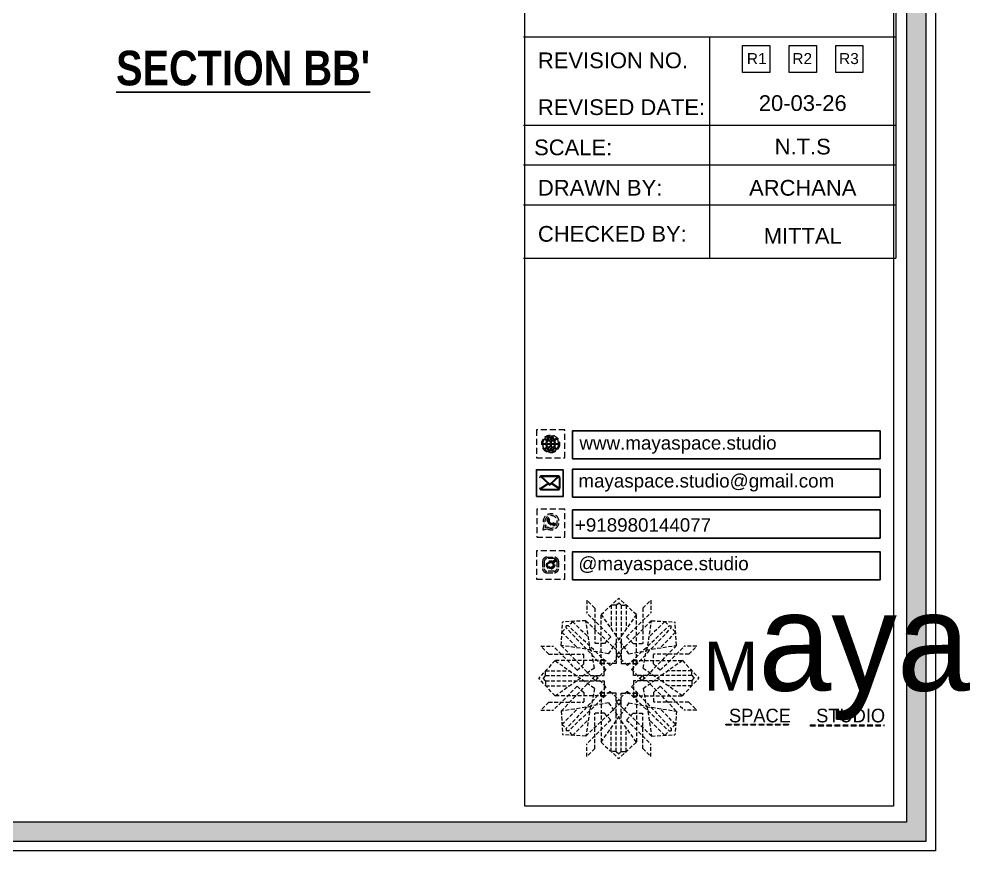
# Model space of a CAD drawing. Header units: millimetres. Extents: x 56222 to 3066687, y -650199 to -121287.
# Drawn here: x 136784.8 to 136922.1, y -183002.7 to -182882.6 of the extents above; entities that cross this region are included whole.
import ezdxf
from ezdxf.enums import TextEntityAlignment as Align

# ---------------------------------------------------------------- set-up
doc = ezdxf.new("R2010")
doc.units = ezdxf.units.MM
doc.header["$MEASUREMENT"] = 0
doc.linetypes.add('DASHEDX2', pattern=[1.5, 1, -0.5])
for name, color, linetype, lineweight in [('Dimension', 10, 'DASHEDX2', 20), ('Labelling', 1, 'Continuous', 25), ('NAME PLATE', 7, 'Continuous', 25)]:
    doc.layers.add(name, color=color, linetype=linetype, lineweight=lineweight)
doc.styles.add('Arial', font='arial.ttf')
doc.styles.get("Standard").update_dxf_attribs({"font": 'arial.ttf', "height": 6})
doc.styles.add('style4', font='ARIALN.TTF')

# ---------------------------------------------------------------- blocks, each defined once
blk = doc.blocks.new('FSFSF')
at = {"color": 42, "lineweight": 5, "true_color": 0xe0ac11}
for p, q in [((28600.03, 143.51), (28600.03, 140.16)), ((28602.15, 141.41), (28600.03, 143.51)), ((28603.86, 139.69), (28608.58, 144.08)), ((28607.9, 142.22), (28608.58, 142.85)), ((28613.31, 139.69), (28608.58, 144.08)), ((28609.27, 142.22), (28608.59, 142.85)), ((28615.02, 141.41), (28617.14, 143.51)), ((28617.14, 143.51), (28617.14, 140.16)), ((28606.47, 133.76), (28600.03, 140.16)), ((28602.15, 141.41), (28602.15, 131.95)), ((28607.9, 142.22), (28606.58, 142.22)), ((28606.58, 142.22), (28606.58, 135.84)), ((28607.9, 142.22), (28607.9, 126.58)), ((28609.27, 142.22), (28609.27, 126.58)), ((28609.27, 142.22), (28610.59, 142.22)), ((28610.59, 142.22), (28610.59, 135.84)), ((28610.7, 133.76), (28617.14, 140.16)), ((28615.02, 141.41), (28615.02, 131.95)), ((28593.19, 131.45), (28593.54, 137.71)), ((28599.8, 138.06), (28593.54, 137.71)), ((28596.24, 137.86), (28595.12, 136.69)), ((28596.24, 137.86), (28600.47, 133.65)), ((28601.03, 130), (28599.8, 138.06)), ((28599.8, 138.05), (28608.58, 129.56)), ((28603.86, 126.58), (28603.86, 139.69)), ((28603.86, 139.69), (28608.58, 133.02)), ((28613.31, 139.69), (28608.59, 133.02)), ((28617.37, 138.05), (28608.59, 129.56)), ((28613.31, 126.58), (28613.31, 139.69)), ((28616.14, 130), (28617.37, 138.06)), ((28620.93, 137.86), (28616.7, 133.65)), ((28617.37, 138.06), (28623.63, 137.71)), ((28620.93, 137.86), (28622.05, 136.69)), ((28624, 131.45), (28623.65, 137.71)), ((28593.39, 135), (28594.56, 136.12)), ((28593.39, 135), (28597.6, 130.78)), ((28595.12, 136.69), (28594.53, 136.69)), ((28594.56, 136.12), (28594.56, 136.71)), ((28605.17, 124.98), (28594.56, 136.12)), ((28606.27, 126.08), (28595.12, 136.69)), ((28610.9, 126.08), (28622.05, 136.69)), ((28612.02, 124.98), (28622.62, 136.12)), ((28623.8, 135), (28619.59, 130.78)), ((28622.05, 136.69), (28622.64, 136.69)), ((28622.62, 136.12), (28622.62, 136.71)), ((28623.8, 135), (28622.62, 136.12)), ((28606.47, 133.76), (28604.75, 131.95)), ((28605.86, 129.18), (28608.58, 133.02)), ((28611.31, 129.18), (28608.59, 133.02)), ((28610.7, 133.76), (28612.42, 131.95)), ((28587.73, 131.22), (28591.08, 131.22)), ((28589.84, 129.1), (28587.73, 131.22)), ((28597.49, 124.78), (28591.08, 131.22)), ((28593.19, 131.45), (28601.69, 122.67)), ((28601.25, 130.22), (28593.19, 131.45)), ((28605.86, 129.18), (28601.03, 130)), ((28602.07, 125.39), (28601.25, 130.22)), ((28604.75, 131.95), (28602.15, 131.95)), ((28611.31, 129.18), (28616.14, 130)), ((28612.42, 131.95), (28615.02, 131.95)), ((28615.12, 125.39), (28615.94, 130.22)), ((28623.99, 131.45), (28615.5, 122.67)), ((28615.94, 130.22), (28624, 131.45)), ((28619.7, 124.78), (28626.1, 131.22)), ((28629.45, 131.22), (28626.1, 131.22)), ((28627.34, 129.1), (28629.45, 131.22)), ((28591.56, 127.39), (28587.17, 122.66)), ((28589.84, 129.1), (28599.29, 129.1)), ((28604.66, 127.39), (28591.56, 127.39)), ((28591.56, 127.39), (28598.23, 122.67)), ((28599.29, 126.5), (28599.29, 129.1)), ((28603.68, 126.54), (28603.68, 127.39)), ((28604.71, 127.57), (28603.86, 127.57)), ((28604.66, 123.35), (28604.66, 127.39)), ((28604.7, 126.58), (28604.71, 127.57)), ((28606.27, 126.08), (28608.58, 128.27)), ((28607.9, 128.92), (28608.58, 129.56)), ((28607.9, 128.92), (28608.58, 128.27)), ((28609.27, 128.92), (28608.59, 129.56)), ((28609.27, 128.92), (28608.59, 128.27)), ((28610.9, 126.08), (28608.59, 128.27)), ((28612.46, 126.58), (28612.46, 127.57)), ((28612.46, 127.57), (28613.31, 127.57)), ((28612.52, 123.35), (28612.52, 127.39)), ((28612.52, 127.39), (28625.63, 127.39)), ((28613.51, 126.54), (28613.51, 127.39)), ((28627.34, 129.1), (28617.89, 129.1)), ((28617.89, 126.5), (28617.89, 129.1)), ((28625.63, 127.39), (28618.96, 122.67)), ((28625.63, 127.39), (28630.02, 122.66)), ((28589.03, 123.35), (28589.03, 124.67)), ((28589.03, 124.67), (28595.4, 124.67)), ((28597.49, 124.78), (28599.29, 126.5)), ((28602.07, 125.39), (28598.23, 122.67)), ((28605.17, 124.98), (28602.97, 122.67)), ((28604.66, 126.54), (28603.68, 126.54)), ((28607.9, 126.58), (28603.86, 126.58)), ((28609.27, 126.58), (28613.31, 126.58)), ((28612.02, 124.98), (28614.21, 122.67)), ((28612.52, 126.54), (28613.51, 126.54)), ((28615.12, 125.39), (28618.96, 122.67)), ((28619.7, 124.78), (28617.89, 126.5)), ((28628.16, 124.67), (28621.78, 124.67)), ((28628.16, 123.35), (28628.16, 124.67)), ((28591.56, 117.94), (28587.17, 122.66)), ((28589.03, 123.35), (28588.4, 122.67)), ((28589.03, 121.98), (28588.4, 122.65)), ((28589.03, 123.35), (28604.66, 123.35)), ((28591.56, 117.94), (28598.23, 122.65)), ((28593.19, 113.88), (28601.69, 122.65)), ((28602.07, 119.94), (28598.23, 122.65)), ((28602.33, 123.35), (28601.69, 122.67)), ((28602.33, 121.98), (28601.69, 122.65)), ((28602.33, 123.35), (28602.97, 122.67)), ((28602.33, 121.98), (28602.97, 122.65)), ((28605.17, 120.35), (28602.97, 122.65)), ((28612.02, 120.35), (28614.21, 122.65)), ((28628.16, 123.35), (28612.52, 123.35)), ((28614.85, 123.35), (28614.21, 122.67)), ((28614.85, 121.98), (28614.21, 122.65)), ((28614.85, 123.35), (28615.5, 122.67)), ((28614.85, 121.98), (28615.5, 122.65)), ((28615.12, 119.94), (28618.96, 122.65)), ((28623.99, 113.88), (28615.5, 122.65)), ((28625.63, 117.94), (28618.96, 122.65)), ((28625.63, 117.94), (28630.02, 122.66)), ((28628.16, 123.35), (28628.78, 122.67)), ((28628.16, 121.98), (28628.78, 122.65)), ((28589.03, 121.98), (28604.66, 121.98)), ((28589.03, 121.98), (28589.03, 120.66)), ((28589.03, 120.66), (28595.4, 120.66)), ((28597.49, 120.54), (28591.08, 114.11)), ((28605.17, 120.35), (28594.56, 109.2)), ((28597.49, 120.54), (28599.29, 118.83)), ((28602.07, 119.94), (28601.25, 115.1)), ((28604.66, 121.98), (28604.66, 117.94)), ((28612.02, 120.35), (28622.62, 109.2)), ((28612.52, 121.98), (28612.52, 117.94)), ((28628.16, 121.98), (28612.52, 121.98)), ((28615.12, 119.94), (28615.94, 115.1)), ((28619.7, 120.54), (28617.89, 118.83)), ((28619.7, 120.54), (28626.1, 114.11)), ((28628.16, 120.66), (28621.78, 120.66)), ((28628.16, 121.98), (28628.16, 120.66)), ((28604.66, 117.94), (28591.56, 117.94)), ((28606.27, 119.15), (28595.12, 108.54)), ((28599.29, 118.83), (28599.29, 116.23)), ((28604.66, 118.78), (28603.68, 118.78)), ((28603.68, 118.78), (28603.68, 117.94)), ((28607.9, 118.65), (28603.86, 118.65)), ((28603.86, 118.65), (28603.86, 105.54)), ((28604.71, 117.66), (28603.86, 117.66)), ((28604.7, 118.65), (28604.71, 117.66)), ((28606.27, 119.15), (28608.58, 116.96)), ((28607.9, 103.01), (28607.9, 118.65)), ((28610.9, 119.15), (28608.59, 116.96)), ((28609.27, 118.65), (28613.31, 118.65)), ((28609.27, 103.01), (28609.27, 118.65)), ((28610.9, 119.15), (28622.05, 108.54)), ((28612.46, 118.65), (28612.46, 117.66)), ((28612.46, 117.66), (28613.31, 117.66)), ((28612.52, 118.78), (28613.51, 118.78)), ((28612.52, 117.94), (28625.63, 117.94)), ((28613.31, 118.65), (28613.31, 105.54)), ((28613.51, 118.78), (28613.51, 117.94)), ((28617.89, 118.83), (28617.89, 116.23)), ((28589.84, 116.23), (28587.73, 114.11)), ((28589.84, 116.23), (28599.29, 116.23)), ((28601.25, 115.1), (28593.19, 113.87)), ((28593.39, 110.32), (28597.6, 114.55)), ((28599.8, 107.17), (28608.58, 115.67)), ((28601.03, 115.23), (28599.8, 107.17)), ((28605.86, 116.05), (28601.03, 115.23)), ((28605.86, 116.05), (28608.58, 112.21)), ((28607.9, 116.31), (28608.58, 116.96)), ((28607.9, 116.31), (28608.58, 115.67)), ((28609.27, 116.31), (28608.59, 116.96)), ((28609.27, 116.31), (28608.59, 115.67)), ((28611.31, 116.05), (28608.59, 112.21)), ((28617.37, 107.17), (28608.59, 115.67)), ((28611.31, 116.05), (28616.14, 115.23)), ((28615.94, 115.1), (28624, 113.87)), ((28616.14, 115.23), (28617.37, 107.17)), ((28627.34, 116.23), (28617.89, 116.23)), ((28623.8, 110.32), (28619.59, 114.55)), ((28627.34, 116.23), (28629.45, 114.11)), ((28587.73, 114.11), (28591.08, 114.11)), ((28593.19, 113.87), (28593.54, 107.62)), ((28602.15, 103.82), (28602.15, 113.27)), ((28604.75, 113.27), (28602.15, 113.27)), ((28603.86, 105.54), (28608.58, 112.21)), ((28606.47, 111.47), (28604.75, 113.27)), ((28613.31, 105.54), (28608.59, 112.21)), ((28610.7, 111.47), (28612.42, 113.27)), ((28612.42, 113.27), (28615.02, 113.27)), ((28615.02, 103.82), (28615.02, 113.27)), ((28624, 113.87), (28623.65, 107.62)), ((28629.45, 114.11), (28626.1, 114.11)), ((28593.39, 110.32), (28594.56, 109.2)), ((28596.24, 107.37), (28600.47, 111.58)), ((28606.47, 111.47), (28600.03, 105.07)), ((28610.7, 111.47), (28617.14, 105.07)), ((28620.93, 107.37), (28616.7, 111.58)), ((28623.8, 110.32), (28622.62, 109.2)), ((28599.8, 107.17), (28593.54, 107.52)), ((28595.12, 108.54), (28594.53, 108.54)), ((28594.56, 109.2), (28594.56, 108.61)), ((28596.24, 107.37), (28595.12, 108.54)), ((28606.58, 103.01), (28606.58, 109.38)), ((28610.59, 103.01), (28610.59, 109.38)), ((28617.37, 107.17), (28623.63, 107.52)), ((28620.93, 107.37), (28622.05, 108.54)), ((28622.05, 108.54), (28622.64, 108.54)), ((28622.62, 109.2), (28622.62, 108.61)), ((28600.03, 101.71), (28600.03, 105.07)), ((28603.86, 105.54), (28608.58, 101.15)), ((28613.31, 105.54), (28608.58, 101.15)), ((28617.14, 101.71), (28617.14, 105.07)), ((28602.15, 103.82), (28600.03, 101.71)), ((28607.9, 103.01), (28606.58, 103.01)), ((28607.9, 103.01), (28608.58, 102.38)), ((28609.27, 103.01), (28608.59, 102.38)), ((28609.27, 103.01), (28610.59, 103.01)), ((28615.02, 103.82), (28617.14, 101.71))]:
    blk.add_line(p, q, dxfattribs=at)
blk = doc.blocks.new('hgwg')
at = {"layer": 'Dimension', "true_color": 0xd39e00}
h = blk.add_hatch(color=42, dxfattribs=at)
h.dxf.hatch_style = 1
h.paths.add_polyline_path([(27505.71, 45.05), (27494.27, 45.05), (27494.27, 44.9), (27505.71, 44.9)])
h = blk.add_hatch(color=42, dxfattribs=at)
h.dxf.hatch_style = 1
h.paths.add_polyline_path([(27523.3, 44.9), (27509.68, 44.9), (27509.68, 44.75), (27523.3, 44.75)])
at = {"layer": 'Dimension', "color": 42, "true_color": 0xd39e00}
for p, q in [((27494.27, 45.05), (27505.71, 45.05)), ((27494.27, 44.9), (27494.27, 45.05)), ((27494.27, 44.9), (27505.71, 44.9)), ((27505.71, 45.05), (27505.71, 44.9)), ((27509.68, 44.9), (27523.3, 44.9)), ((27509.68, 44.9), (27509.68, 44.75)), ((27509.68, 44.75), (27523.3, 44.75)), ((27523.3, 44.75), (27523.3, 44.9))]:
    blk.add_line(p, q, dxfattribs=at)
at = {"layer": 'Dimension', "color": 42, "true_color": 0xd39e00, "attachment_point": 1}
for s, width, insert, char_height in [('{\\fCinzel|b0|i0|c0|p2;\\H1.5x;M\\fAmsterdam One|b0|i0|c0|p2;\\H2x;aya}', 85.3277, (27490.17, 69.17), 6), ('{\\fCinzel|b0|i0|c0|p0;SPACE     STUDIO}', 66.129, (27494.83, 47.86), 2.5)]:
    blk.add_mtext_dynamic_manual_height_columns(s, width=width, gutter_width=30, heights=[0], dxfattribs=dict(at, insert=insert, char_height=char_height))
blk = doc.blocks.new('QEGW4TG')
at = {"layer": 'Dimension', "true_color": 0x000000}
h = blk.add_hatch(color=18, dxfattribs=at)
h.dxf.hatch_style = 1
h.paths.add_polyline_path([(2.69, 1.93, 0.170513), (2.95, 1.97, 0.190337), (3.11, 2.18, 0.316231), (3.07, 2.28), (2.79, 2.37, 0.273721), (2.69, 2.34, 0.040749), (2.63, 2.27, -0.441282), (2.53, 2.25, -0.11828), (2.06, 2.64, -0.441282), (2.07, 2.74, 0.040749), (2.13, 2.81, 0.290083), (2.14, 2.92), (2.01, 3.18, 0.316231), (1.91, 3.2, 0.190337), (1.73, 3, 0.170513), (1.72, 2.74, 0.252784)], flags=0)
h.paths.add_polyline_path([(1.19, 1.98), (1.03, 1.3, 0.550912), (1.11, 1.23), (1.75, 1.39, 6.344125)])
h.paths.add_polyline_path([(1.81, 1.7), (1.4, 1.6), (1.5, 2.03, -9.071339)], flags=16)
h.paths.add_polyline_path([(3.11, 2.16, -0.17811), (2.95, 1.97, -0.170513), (2.69, 1.93, -0.252784), (1.72, 2.74, -0.170513), (1.73, 3, -0.17811), (1.89, 3.19, -0.370089), (2.01, 3.18), (2.14, 2.92, -0.307185), (2.13, 2.8, -0.041087), (2.06, 2.73, 0.321676), (2.05, 2.65, 0.126524), (2.55, 2.24, 0.312216), (2.62, 2.26, -0.041087), (2.68, 2.34, -0.290673), (2.79, 2.37), (3.07, 2.28, -0.370089)], flags=0)
h = blk.add_hatch(color=18, dxfattribs=at)
h.dxf.hatch_style = 1
h.paths.add_polyline_path([(2.79, 2.37, 0.273721), (2.69, 2.34, 0.040749), (2.63, 2.27, -0.441282), (2.53, 2.25, -0.11828), (2.06, 2.64, -0.441282), (2.07, 2.74, 0.040749), (2.13, 2.81, 0.290083), (2.14, 2.92), (2.01, 3.18, 0.316231), (1.91, 3.2, 0.190337), (1.73, 3, 0.170513), (1.72, 2.74, 0.252784), (2.69, 1.93, 0.170513), (2.95, 1.97, 0.190337), (3.11, 2.18, 0.316231), (3.07, 2.28)])
for p, q in [((2.01, 3.18), (2.14, 2.92)), ((1.19, 1.98), (1.03, 1.3)), ((1.5, 2.03), (1.4, 1.6)), ((1.4, 1.6), (1.81, 1.7)), ((3.07, 2.28), (2.8, 2.36)), ((1.1, 1.23), (1.75, 1.39))]:
    blk.add_line(p, q)
blk.add_lwpolyline([(0, 0), (4.68, 0), (4.68, 4.68), (0, 4.68)], close=True)
for centre, radius, start, end in [((2.39, 2.56), 1.34, 241.4727, 205.6422), ((2.39, 2.56), 1.04, 235.9962, 210.8333), ((2.07, 2.87), 0.364, 118.9685, 159.3648), ((1.94, 3.12), 0.0896, 41.8985, 123.1344), ((2.09, 2.87), 0.39, 159.7007, 198.4072), ((2.96, 3.23), 1.33, 201.4218, 258.1669), ((2.11, 2.68), 0.066, 135.9932, 224.8892), ((1.67, 3.16), 0.586, 312.4617, 321.8728), ((3.12, 3.42), 1.31, 216.5455, 243.5279), ((2.05, 2.87), 0.104, 320.3924, 28.6971), ((2.57, 2.3), 0.066, 234.2482, 323.1441), ((3.11, 1.94), 0.586, 137.2645, 146.6756), ((2.76, 2.27), 0.104, 70.4402, 138.745), ((2.75, 2.31), 0.39, 260.7301, 299.4366), ((2.76, 2.29), 0.364, 299.7725, 340.1688), ((3.03, 2.2), 0.0896, 336.0029, 57.2388), ((1.09, 1.29), 0.0598, 164.8483, 282.1458)]:
    blk.add_arc(centre, radius, start, end)
blk = doc.blocks.new('ASGERG')
at = {"layer": 'Dimension', "true_color": 0x000000}
h = blk.add_hatch(color=18, dxfattribs=at)
h.dxf.hatch_style = 1
h.paths.add_polyline_path([(0.99, 1.7, 0.353872), (1.69, 1.03), (2.96, 1.03, 0.353872), (3.66, 1.7), (3.66, 2.99, 0.353872), (2.96, 3.67), (1.69, 3.67, 0.353872), (0.99, 2.99)])
h.paths.add_polyline_path([(1.27, 2.97, -0.353872), (1.72, 3.4), (2.94, 3.4, -0.353872), (3.38, 2.97), (3.38, 1.72, -0.353872), (2.94, 1.3), (1.72, 1.3, -0.353872), (1.27, 1.72)], flags=16)
h.paths.add_polyline_path([(3.02, 2.35, -1), (1.64, 2.35, -1)], flags=0)
h.paths.add_polyline_path([(2.74, 2.35, -1), (1.92, 2.35, -1)], flags=0)
h.paths.add_polyline_path([(2.86, 3.02, -1), (3.19, 3.02, -1)], flags=0)
h.paths.add_polyline_path([(1.64, 2.35, 1), (3.02, 2.35, 1)], flags=0)
h = blk.add_hatch(color=18, dxfattribs=at)
h.dxf.hatch_style = 1
h.paths.add_polyline_path([(3.19, 3.02, 1), (2.86, 3.02, 1)])
h = blk.add_hatch(color=18, dxfattribs=at)
h.dxf.hatch_style = 1
h.paths.add_polyline_path([(1.64, 2.35, 1), (3.02, 2.35, 1)])
h.paths.add_polyline_path([(2.74, 2.35, -1), (1.92, 2.35, -1)], flags=16)
for p, q in [((1.69, 3.67), (2.96, 3.67)), ((2.94, 3.4), (1.72, 3.4)), ((0.99, 2.99), (0.99, 1.7)), ((1.27, 2.97), (1.27, 1.72)), ((3.38, 2.97), (3.38, 1.72)), ((3.66, 2.99), (3.66, 1.7)), ((1.69, 1.03), (2.96, 1.03)), ((2.94, 1.3), (1.72, 1.3))]:
    blk.add_line(p, q)
blk.add_lwpolyline([(0, 0), (4.68, 0), (4.68, 4.68), (0, 4.68)], close=True)
for centre, radius in [((3.02, 3.02), 0.168), ((2.33, 2.35), 0.694), ((2.33, 2.35), 0.414)]:
    blk.add_circle(centre, radius)
for centre, radius, start, end in [((1.76, 2.89), 0.778, 94.8631, 172.8127), ((1.76, 2.91), 0.491, 94.8631, 172.8127), ((2.9, 2.91), 0.491, 7.1873, 85.1369), ((2.89, 2.89), 0.778, 7.1873, 85.1369), ((1.76, 1.8), 0.778, 187.1873, 265.1369), ((1.76, 1.78), 0.491, 187.1873, 265.1369), ((2.9, 1.78), 0.491, 274.8631, 352.8127), ((2.89, 1.8), 0.778, 274.8631, 352.8127)]:
    blk.add_arc(centre, radius, start, end)
blk = doc.blocks.new('DTGWEGEARG')
at = {"layer": 'Dimension', "true_color": 0x000000}
h = blk.add_hatch(color=18, dxfattribs=at)
h.dxf.hatch_style = 1
h.paths.add_polyline_path([(3.83, 2.34, 1), (0.85, 2.34, 1)])
h.paths.add_polyline_path([(2.51, 1.01, 0.105795), (2.96, 1.58, -0.055205), (3.3, 1.41, -0.169822)], flags=16)
h.paths.add_polyline_path([(2.41, 1.12), (2.41, 1.69, -0.058279), (2.81, 1.63, -0.103353)], flags=16)
h.paths.add_polyline_path([(2.26, 1.13, -0.101741), (1.87, 1.63, -0.057171), (2.26, 1.69)], flags=16)
h.paths.add_polyline_path([(2.17, 1.01, -0.169822), (1.38, 1.41, -0.055205), (1.72, 1.58, 0.105795)], flags=16)
h.paths.add_polyline_path([(3.02, 1.72, 0.081336), (3.13, 2.27), (3.68, 2.27, -0.152069), (3.4, 1.52, 0.05687)], flags=16)
h.paths.add_polyline_path([(2.87, 1.77, 0.061945), (2.41, 1.84), (2.41, 2.27), (2.98, 2.27, -0.081344)], flags=16)
h.paths.add_polyline_path([(2.26, 1.84, 0.060923), (1.8, 1.77, -0.081344), (1.7, 2.27), (2.26, 2.27)], flags=16)
h.paths.add_polyline_path([(1.66, 1.72, 0.05687), (1.28, 1.52, -0.152069), (1, 2.27), (1.55, 2.27, 0.081336)], flags=16)
h.paths.add_polyline_path([(2.41, 2.42), (2.41, 2.83, 0.061945), (2.87, 2.91, -0.080009), (2.98, 2.42)], flags=16)
h.paths.add_polyline_path([(3.13, 2.42, 0.080116), (3.02, 2.96, 0.05687), (3.4, 3.16, 0.028258), (3.3, 3.27, -0.055205), (2.96, 3.1, 0.105795), (2.51, 3.67, -0.36029), (3.68, 2.42)], flags=16)
h.paths.add_polyline_path([(2.26, 2.42), (1.7, 2.42, -0.080009), (1.8, 2.91, 0.060923), (2.26, 2.84)], flags=16)
h.paths.add_polyline_path([(1.55, 2.42), (1, 2.42, -0.150466), (1.28, 3.16, 0.05687), (1.66, 2.96, 0.080116)], flags=16)
h.paths.add_polyline_path([(2.41, 2.98), (2.41, 3.56, -0.103353), (2.81, 3.05, -0.058279)], flags=16)
h.paths.add_polyline_path([(2.26, 2.99, -0.057171), (1.87, 3.05, -0.101741), (2.26, 3.55)], flags=16)
h.paths.add_polyline_path([(1.72, 3.1, -0.055205), (1.38, 3.27, -0.169822), (2.17, 3.67, 0.105795)], flags=16)
blk.add_lwpolyline([(0, 0), (4.68, 0), (4.68, 4.68), (0, 4.68)], close=True)
at = {"layer": 'Dimension', "color": 18, "true_color": 0x000000}
for p, q in [((2.26, 3.55), (2.26, 2.99)), ((2.41, 3.56), (2.41, 2.98)), ((1, 2.42), (1.55, 2.42)), ((1, 2.27), (1.55, 2.27)), ((1.7, 2.42), (2.26, 2.42)), ((1.7, 2.27), (2.26, 2.27)), ((2.26, 2.84), (2.26, 2.42)), ((2.26, 2.27), (2.26, 1.84)), ((2.26, 1.69), (2.26, 1.13)), ((2.41, 2.83), (2.41, 2.42)), ((2.41, 2.42), (2.98, 2.42)), ((2.41, 2.27), (2.98, 2.27)), ((2.41, 2.27), (2.41, 1.84)), ((2.41, 1.69), (2.41, 1.12)), ((3.13, 2.42), (3.68, 2.42)), ((3.13, 2.27), (3.68, 2.27))]:
    blk.add_line(p, q, dxfattribs=at)
blk.add_circle((2.34, 2.34), 1.49, dxfattribs=at)
for centre, radius, start, end in [((2.34, 2.34), 1.34, 97.3549, 135.9073), ((2.34, 4.74), 1.75, 236.7417, 249.3811), ((3.28, 2.34), 1.73, 129.9301, 154.0867), ((3.28, 2.34), 1.58, 130.1073, 153.3446), ((1.4, 2.34), 1.58, 26.6554, 50.2584), ((2.34, 2.34), 1.34, 3.3907, 82.6451), ((1.4, 2.34), 1.73, 25.9133, 50.0699), ((2.34, 4.74), 1.75, 290.6189, 303.2583), ((2.34, 2.34), 1.34, 142.3819, 176.6093), ((2.34, 2.34), 1.34, 183.0315, 217.6181), ((2.34, 4.74), 1.9, 236.1399, 249.1595), ((2.34, -0.06), 1.9, 110.8405, 123.8601), ((3.28, 2.34), 1.73, 159.0567, 177.3789), ((3.28, 2.34), 1.73, 182.3435, 200.9433), ((3.28, 2.34), 1.58, 158.8325, 177.1302), ((3.28, 2.34), 1.58, 182.5658, 201.1675), ((2.34, 4.74), 1.9, 253.6799, 267.6253), ((2.34, -0.06), 1.9, 92.3747, 106.3201), ((2.34, 4.74), 1.75, 254.3336, 267.422), ((2.34, -0.06), 1.75, 92.578, 105.6664), ((3.28, 2.34), 1.58, 206.6554, 229.8927), ((2.34, 4.74), 1.75, 272.3248, 285.6664), ((2.34, 4.74), 1.9, 272.1415, 286.3201), ((2.34, -0.06), 1.9, 73.6799, 87.8585), ((2.34, -0.06), 1.75, 74.3336, 87.6752), ((1.4, 2.34), 1.58, 309.7416, 333.3446), ((1.4, 2.34), 1.58, 2.8698, 21.1675), ((1.4, 2.34), 1.58, 338.8325, 357.4342), ((2.34, 4.74), 1.9, 290.8405, 303.8601), ((1.4, 2.34), 1.73, 2.6211, 20.9433), ((1.4, 2.34), 1.73, 339.0567, 357.6565), ((2.34, -0.06), 1.9, 56.1399, 69.1595), ((2.34, 2.34), 1.34, 322.3819, 356.9685), ((2.34, -0.06), 1.75, 110.6189, 123.2583), ((2.34, 2.34), 1.34, 224.0927, 262.6451), ((3.28, 2.34), 1.73, 205.9133, 230.0699), ((1.4, 2.34), 1.73, 309.9301, 334.0867), ((2.34, 2.34), 1.34, 277.3549, 315.9073), ((2.34, -0.06), 1.75, 56.7417, 69.3811)]:
    blk.add_arc(centre, radius, start, end, dxfattribs=at)

msp = doc.modelspace()

# ---------------------------------------------------------------- hatches: boundary and pattern name
at = {"layer": 'Dimension', "linetype": 'Continuous', "true_color": 0xd39e00}
h = msp.add_hatch(color=42, dxfattribs=at)
h.paths.add_polyline_path([(136519.487, -182722.471), (136519.487, -183001.349), (136915.69, -183001.349), (136915.69, -182722.471)])
h.paths.add_polyline_path([(136522.268, -182725.252), (136912.91, -182725.252), (136912.91, -182998.568), (136522.268, -182998.568)], flags=16)
at = {"layer": 'Dimension', "true_color": 0x000000}
h = msp.add_hatch(color=18, dxfattribs=at)
h.dxf.hatch_style = 1
h.paths.add_polyline_path([(136862.578, -182950.594, 0.4142136), (136862.873, -182950.299), (136862.873, -182948.822, 0.4142136), (136862.578, -182948.527), (136860.232, -182948.527, 0.4142136), (136859.937, -182948.822), (136859.937, -182950.299, 0.4142136), (136860.232, -182950.594)])
h.paths.add_polyline_path([(136861.623, -182949.704), (136862.708, -182950.429, -0.1989124), (136862.578, -182950.483), (136860.232, -182950.483, -0.1989124), (136860.102, -182950.429), (136861.187, -182949.704), (136861.405, -182949.908)], flags=16)
h.paths.add_polyline_path([(136861.405, -182949.756), (136860.211, -182948.639, -0.0287833), (136860.232, -182948.638), (136862.578, -182948.638, -0.0287833), (136862.599, -182948.639)], flags=16)
h.paths.add_polyline_path([(136861.706, -182949.627), (136862.706, -182948.69, -0.2024819), (136862.762, -182948.822), (136862.762, -182950.299, -0.043076), (136862.76, -182950.33)], flags=16)
h.paths.add_polyline_path([(136861.104, -182949.627), (136860.05, -182950.33, -0.043076), (136860.048, -182950.299), (136860.048, -182948.822, -0.2024819), (136860.103, -182948.69)], flags=16)

# ---------------------------------------------------------------- linework, layer by layer
at = {"color": 18, "true_color": 0x000000}
for points in [[(136864.682, -182946.091), (136909.076, -182946.091), (136909.076, -182942.034), (136864.682, -182942.034)], [(136864.682, -182951.629), (136909.076, -182951.629), (136909.076, -182947.572), (136864.682, -182947.572)], [(136864.703, -182957.536), (136909.076, -182957.536), (136909.076, -182953.479), (136864.703, -182953.479)], [(136864.682, -182963.584), (136909.076, -182963.584), (136909.076, -182959.527), (136864.682, -182959.527)]]:
    msp.add_lwpolyline(points, close=True, dxfattribs=at)
msp.add_lwpolyline([(136859.474, -182951.538), (136863.332, -182951.538), (136863.332, -182947.679), (136859.474, -182947.679)], close=True)
at = {"layer": 'Dimension', "color": 42, "linetype": 'Continuous', "true_color": 0xd39e00}
for p, q in [((136911.35, -182868.467), (136911.35, -182917.128)), ((136857.625, -182885.151), (136911.35, -182885.151)), ((136884.487, -182917.128), (136884.487, -182885.151)), ((136911.35, -182897.942), (136857.625, -182897.942)), ((136911.35, -182903.702), (136857.625, -182903.702)), ((136911.35, -182909.463), (136857.625, -182909.463)), ((136857.625, -182917.128), (136911.35, -182917.128))]:
    msp.add_line(p, q, dxfattribs=at)
at = {"layer": 'Dimension', "color": 18, "linetype": 'Continuous', "true_color": 0x000000}
for p, q in [((136860.211, -182948.639), (136861.405, -182949.756)), ((136860.232, -182948.527), (136862.578, -182948.527)), ((136860.232, -182948.638), (136862.578, -182948.638)), ((136861.405, -182949.756), (136862.599, -182948.639)), ((136860.05, -182950.33), (136861.104, -182949.627)), ((136860.102, -182950.429), (136861.187, -182949.704)), ((136860.103, -182948.69), (136861.104, -182949.627)), ((136861.187, -182949.704), (136861.405, -182949.908)), ((136861.405, -182949.908), (136861.623, -182949.704)), ((136862.708, -182950.429), (136861.623, -182949.704)), ((136861.706, -182949.627), (136862.706, -182948.69)), ((136862.76, -182950.33), (136861.706, -182949.627)), ((136862.762, -182948.822), (136862.762, -182950.299)), ((136862.873, -182948.822), (136862.873, -182950.299)), ((136860.232, -182950.483), (136862.578, -182950.483)), ((136860.232, -182950.594), (136862.578, -182950.594))]:
    msp.add_line(p, q, dxfattribs=at)
at = {"layer": 'Dimension', "color": 42, "linetype": 'Continuous', "true_color": 0xd39e00}
for points in [[(136518.097, -182721.081), (136917.081, -182721.081), (136917.081, -183002.739), (136518.097, -183002.739)], [(136519.487, -182722.471), (136915.69, -182722.471), (136915.69, -183001.349), (136519.487, -183001.349)], [(136522.268, -182725.252), (136912.91, -182725.252), (136912.91, -182998.568), (136522.268, -182998.568)], [(136889.243, -182886.388), (136893.163, -182886.388), (136893.163, -182890.309), (136889.243, -182890.309)], [(136895.958, -182886.388), (136899.879, -182886.388), (136899.879, -182890.309), (136895.958, -182890.309)], [(136902.674, -182886.388), (136906.594, -182886.388), (136906.594, -182890.309), (136902.674, -182890.309)]]:
    msp.add_lwpolyline(points, close=True, dxfattribs=at)
at = {"layer": 'Dimension', "color": 42, "linetype": 'ByBlock', "true_color": 0xd39e00}
msp.add_lwpolyline([(136857.789, -182996.28), (136857.789, -182727.541), (136911.027, -182727.541), (136911.027, -182996.28)], close=True, dxfattribs=at)
at = {"layer": 'Dimension', "color": 18, "true_color": 0x000000}
for centre, radius, start, end in [((136860.232, -182948.822), 0.295, 90, 180), ((136860.232, -182948.822), 0.185, 90, 96.59481), ((136862.578, -182948.822), 0.295, 0, 90), ((136862.578, -182948.822), 0.185, 83.40519, 90), ((136862.578, -182948.822), 0.185, 0, 45.78646), ((136860.232, -182950.299), 0.295, 180, 270), ((136860.232, -182950.299), 0.185, 224.99995, 270), ((136862.578, -182950.299), 0.295, 270, 0), ((136862.578, -182950.299), 0.185, 270, 315.00005), ((136862.578, -182950.299), 0.185, 350.13381, 0)]:
    msp.add_arc(centre, radius, start, end, dxfattribs=at)

# ---------------------------------------------------------------- block references
at = {"layer": 'Dimension', "color": 42, "true_color": 0xd39e00}
for name, p, xscale, yscale, zscale in [('DTGWEGEARG', (136859.495, -182945.97), 0.8673751030203412, 0.8673751030203412, 0.8673751030203412), ('QEGW4TG', (136859.515, -182957.415), 0.8673751030203412, 0.8673751030203412, 0.8673751030203412), ('ASGERG', (136859.495, -182963.463), 0.8673751030203412, 0.8673751030203412, 0.8673751030203412), ('FSFSF', (121433.606, -183043.975), 0.5396194262348484, 0.5396194262348484, 0.5396194262348484), ('hgwg', (115235.402, -183019.882), 0.7874888854173069, 0.7874888854173069, 0.7874888854173069)]:
    msp.add_blockref(name, p, dxfattribs=dict(at, xscale=xscale, yscale=yscale, zscale=zscale))

# ---------------------------------------------------------------- texts
at = {"color": 18, "true_color": 0x000000, "char_height": 1.93942, "attachment_point": 1}
for s, width, gutter_width, insert in [('www.mayaspace.studio', 13.02408, 10.894, (136865.683, -182942.826)), ('mayaspace.studio@gmail.com', 8.12532, 6.797, (136865.529, -182948.297)), ('+918980144077', 31.68497, 6.797, (136865.027, -182954.677)), ('@mayaspace.studio', 8.12532, 6.797, (136865.529, -182960.253))]:
    msp.add_mtext_dynamic_manual_height_columns(s, width=width, gutter_width=gutter_width, heights=[0], dxfattribs=dict(at, insert=insert))
at = {"layer": 'Labelling', "color": 251, "true_color": 0x636466, "insert": (136817.13, -182889.688), "char_height": 5, "attachment_point": 5, "style": 'style4'}
msp.add_mtext_dynamic_manual_height_columns("{\\fArial Narrow|b1|i0|c0|p34;\\LSECTION BB'}", width=79.10806, gutter_width=1, heights=[0], dxfattribs=at)
at = {"layer": 'NAME PLATE', "style": 'Arial'}
for s, height, p in [('REVISION NO.', 2.26934, (136870.52, -182889.673)), ('REVISED DATE: ', 2.26934, (136872.194, -182896.44)), ('SCALE:', 2.2693, (136864.774, -182902.244)), ('DRAWN BY:', 2.2693, (136868.669, -182908.075)), ('ARCHANA', 2.2693, (136897.918, -182908.084)), ('CHECKED BY:', 2.26934, (136870.433, -182914.733)), ('MITTAL', 2.2693, (136897.918, -182915.034))]:
    msp.add_text(s, height=height, dxfattribs=at).set_placement(p, align=Align.CENTER)
for s, p in [('R1', (136889.843, -182889.087)), ('R2', (136896.413, -182889.087))]:
    msp.add_text(s, height=1.5998, dxfattribs=at).set_placement(p)
at = {"layer": 'NAME PLATE', "lineweight": 0, "attachment_point": 2, "style": 'Arial'}
for s, insert, char_height, width in [('R3', (136904.586, -182887.481), 1.5998, 3.12236), ('20-03-26', (136897.918, -182893.579), 2.2693, 19.66646), ('N.T.S', (136897.918, -182899.861), 2.2693, 4.42914)]:
    msp.add_mtext(s, dxfattribs=dict(at, insert=insert, char_height=char_height, width=width))

doc.saveas('drawing.dxf')
